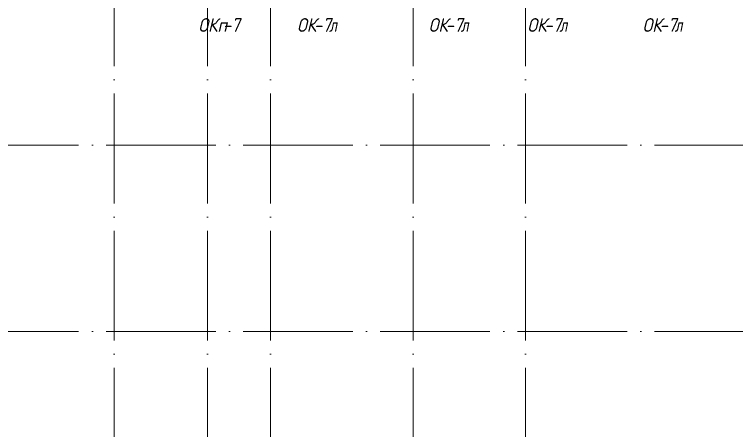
# Model space of a CAD drawing. Header units: millimetres. Extents: x -592259 to 288321, y -552984 to 293768.
# Drawn here: x 90570 to 103738, y 17421 to 25005 of the extents above; entities that cross this region are included whole.
import ezdxf

# ---------------------------------------------------------------- set-up
doc = ezdxf.new("R2010")
doc.units = ezdxf.units.MM
doc.linetypes.add('ADSK_Линия сетки', pattern=[2500, 2000, -250, 0, -250])
doc.layers.add('A-GLAZ-____-IDEN', color=250, linetype='Continuous', lineweight=9)
doc.layers.add('S-GRID-____-OTLN', color=250, linetype='Continuous', lineweight=9)
doc.styles.add('ISOCPEUR_I', font='isocpeui.ttf', dxfattribs={"width": 0.9, "height": 12.5})

msp = doc.modelspace()

# ---------------------------------------------------------------- linework, layer by layer
at = {"layer": 'S-GRID-____-OTLN', "color": 18, "linetype": 'ADSK_Линия сетки', "true_color": 0x000000}
for p, q in [((92387.9138, 61063.6538), (92387.9138, -2919.5356)), ((94087.9138, 61063.6538), (94087.9138, -2919.5356)), ((95237.9138, 61063.6538), (95237.9138, -2919.5356)), ((97837.9138, 61063.6538), (97837.9138, -2919.5356)), ((99887.9138, 61063.6538), (99887.9138, -2919.5356)), ((77240.3519, 22625), (167356.8279, 22625)), ((77240.3519, 19225), (168626.8279, 19225))]:
    msp.add_line(p, q, dxfattribs=at)

# ---------------------------------------------------------------- texts
at = {"layer": 'A-GLAZ-____-IDEN', "color": 18, "lineweight": 15, "true_color": 0x000000, "char_height": 250, "attachment_point": 1, "style": 'ISOCPEUR_I'}
for s, insert, width in [('ОКп', (93922.9564, 24937.4998), 541.139062), ('-7', (94369.4408, 24937.4998), 336.70875), ('ОК', (95722.9564, 24937.4998), 372.784687), ('-7', (96030.5346, 24937.4998), 336.70875), ('ОК', (98122.9564, 24937.4998), 372.784687), ('-7', (98430.5346, 24937.4998), 336.70875), ('ОК', (99922.9564, 24937.4998), 372.784687), ('-7', (100230.5346, 24937.4998), 336.70875), ('ОК', (102022.9564, 24937.4998), 372.784687), ('-7', (102330.5346, 24937.4998), 336.70875), ('\\fISOCPEUR|b0|i1|c204|p34|;\\W.75;л', (96308.3471, 24937.4998), 168.354375), ('\\fISOCPEUR|b0|i1|c204|p34|;\\W.75;л', (98708.3471, 24937.4998), 168.354375), ('\\fISOCPEUR|b0|i1|c204|p34|;\\W.75;л', (100508.3471, 24937.4998), 168.354375), ('\\fISOCPEUR|b0|i1|c204|p34|;\\W.75;л', (102608.3471, 24937.4998), 168.354375)]:
    msp.add_mtext(s, dxfattribs=dict(at, insert=insert, width=width))

doc.saveas('drawing.dxf')
